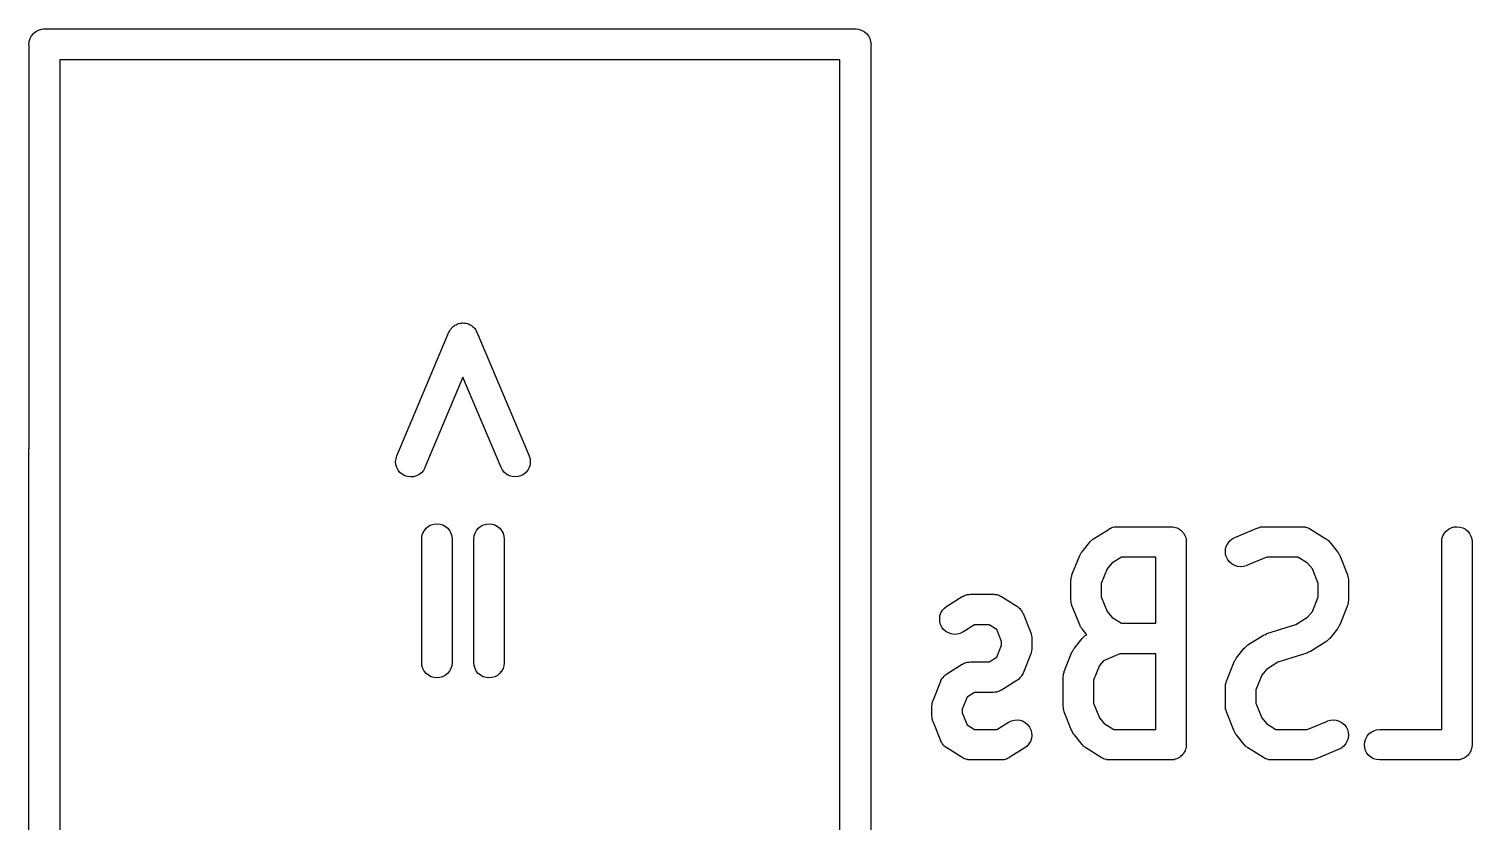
# Model space of a CAD drawing. Extents: x 69 to 230, y -100 to -50.
# Drawn here: x 204.42 to 211.54, y -74.83 to -70.92 of the extents above; entities that cross this region are included whole.
import ezdxf

# ---------------------------------------------------------------- set-up
doc = ezdxf.new("R2010")
doc.units = 0
doc.layers.add('BLACK', color=7, linetype='CONTINUOUS')

msp = doc.modelspace()

# ---------------------------------------------------------------- linework, layer by layer
at = {"layer": 'BLACK', "linetype": 'CONTINUOUS'}
for p, q in [((204.425, -70.985), (204.429, -70.9706)), ((204.429, -70.9706), (204.436, -70.9573)), ((204.436, -70.9573), (204.446, -70.9456)), ((204.446, -70.9456), (204.457, -70.9361)), ((204.457, -70.9361), (204.471, -70.929)), ((204.471, -70.929), (204.485, -70.9246)), ((204.485, -70.9246), (204.496, -70.9235)), ((204.496, -70.9235), (204.5, -70.9231)), ((204.5, -70.9231), (204.504, -70.9235)), ((204.504, -70.9235), (208.496, -70.9235)), ((208.496, -70.9235), (208.5, -70.9231)), ((208.5, -70.9231), (208.504, -70.9235)), ((208.504, -70.9235), (208.515, -70.9246)), ((208.515, -70.9246), (208.529, -70.929)), ((208.529, -70.929), (208.543, -70.9361)), ((208.543, -70.9361), (208.554, -70.9456)), ((208.554, -70.9456), (208.564, -70.9573)), ((208.564, -70.9573), (208.571, -70.9706)), ((208.571, -70.9706), (208.575, -70.985)), ((204.423, -71), (204.425, -70.985)), ((204.424, -71.0038), (204.423, -71)), ((204.423, -79.9962), (204.424, -71.0038)), ((208.575, -70.985), (208.577, -71)), ((208.577, -71), (208.576, -71.0038)), ((208.576, -71.0038), (208.576, -77.5038)), ((208.423, -71.0765), (204.576, -71.0765)), ((204.576, -71.0765), (204.576, -79.9235)), ((208.424, -77.5038), (208.423, -71.0765)), ((206.503, -72.4047), (206.507, -72.3996)), ((206.507, -72.3996), (206.511, -72.3945)), ((206.511, -72.3945), (206.512, -72.3941)), ((206.512, -72.3936), (206.517, -72.3895)), ((206.512, -72.3941), (206.512, -72.3936)), ((206.517, -72.3895), (206.523, -72.3852)), ((206.523, -72.3849), (206.524, -72.3845)), ((206.523, -72.3852), (206.523, -72.3849)), ((206.524, -72.3845), (206.53, -72.3815)), ((206.53, -72.3815), (206.536, -72.3783)), ((206.536, -72.3781), (206.537, -72.3779)), ((206.536, -72.3783), (206.536, -72.3781)), ((206.537, -72.3779), (206.543, -72.376)), ((206.543, -72.376), (206.55, -72.3741)), ((206.55, -72.374), (206.551, -72.3738)), ((206.55, -72.3741), (206.55, -72.374)), ((206.551, -72.3738), (206.558, -72.3733)), ((206.558, -72.3733), (206.564, -72.3726)), ((206.564, -72.3726), (206.565, -72.3727)), ((206.565, -72.3727), (206.565, -72.3726)), ((206.565, -72.3726), (206.572, -72.3734)), ((206.572, -72.3734), (206.579, -72.374)), ((206.579, -72.374), (206.579, -72.3742)), ((206.579, -72.3742), (206.58, -72.3743)), ((206.58, -72.3743), (206.586, -72.3763)), ((206.586, -72.3763), (206.593, -72.3782)), ((206.593, -72.3782), (206.593, -72.3785)), ((206.593, -72.3785), (206.594, -72.3787)), ((206.594, -72.3787), (206.6, -72.382)), ((206.6, -72.382), (206.606, -72.3851)), ((206.606, -72.3851), (206.606, -72.3855)), ((206.606, -72.3855), (206.607, -72.3858)), ((206.607, -72.3858), (206.612, -72.3901)), ((206.612, -72.3901), (206.617, -72.3943)), ((206.617, -72.3943), (206.617, -72.3948)), ((206.617, -72.3948), (206.618, -72.3952)), ((206.618, -72.3952), (206.622, -72.4004)), ((206.238, -73.028), (206.495, -72.4185)), ((206.495, -72.4185), (206.496, -72.4175)), ((206.496, -72.4175), (206.499, -72.4116)), ((206.499, -72.4116), (206.502, -72.4058)), ((206.502, -72.4053), (206.503, -72.4047)), ((206.502, -72.4058), (206.502, -72.4053)), ((206.622, -72.4004), (206.626, -72.4056)), ((206.626, -72.4056), (206.627, -72.4061)), ((206.627, -72.4061), (206.627, -72.4066)), ((206.627, -72.4066), (206.63, -72.4126)), ((206.63, -72.4126), (206.633, -72.4185)), ((206.633, -72.4185), (206.891, -73.028)), ((206.564, -72.6406), (206.376, -73.0863)), ((206.752, -73.0863), (206.564, -72.6406)), ((206.234, -73.042), (206.238, -73.028)), ((206.891, -73.028), (206.891, -73.029)), ((206.891, -73.029), (206.895, -73.043)), ((206.232, -73.0565), (206.234, -73.042)), ((206.233, -73.0711), (206.232, -73.0565)), ((206.238, -73.0851), (206.233, -73.0711)), ((206.244, -73.0981), (206.238, -73.0851)), ((206.253, -73.1095), (206.244, -73.0981)), ((206.265, -73.119), (206.253, -73.1095)), ((206.359, -73.1112), (206.348, -73.1202)), ((206.369, -73.1), (206.359, -73.1112)), ((206.376, -73.0873), (206.369, -73.1)), ((206.376, -73.0863), (206.376, -73.0873)), ((206.759, -73.0992), (206.752, -73.0863)), ((206.769, -73.1104), (206.759, -73.0992)), ((206.78, -73.1197), (206.769, -73.1104)), ((206.874, -73.1103), (206.863, -73.1196)), ((206.884, -73.099), (206.874, -73.1103)), ((206.891, -73.0861), (206.884, -73.099)), ((206.895, -73.0721), (206.891, -73.0861)), ((206.895, -73.043), (206.896, -73.0576)), ((206.896, -73.0576), (206.895, -73.0721)), ((206.278, -73.126), (206.265, -73.119)), ((206.291, -73.1305), (206.278, -73.126)), ((206.306, -73.1321), (206.291, -73.1305)), ((206.321, -73.1309), (206.306, -73.1321)), ((206.335, -73.1269), (206.321, -73.1309)), ((206.348, -73.1202), (206.335, -73.1269)), ((206.793, -73.1265), (206.78, -73.1197)), ((206.807, -73.1307), (206.793, -73.1265)), ((206.822, -73.1321), (206.807, -73.1307)), ((206.836, -73.1307), (206.822, -73.1321)), ((206.85, -73.1264), (206.836, -73.1307)), ((206.863, -73.1196), (206.85, -73.1264)), ((206.367, -73.4085), (206.374, -73.3957)), ((206.374, -73.3957), (206.383, -73.3845)), ((206.383, -73.3845), (206.395, -73.3753)), ((206.395, -73.3753), (206.408, -73.3686)), ((206.408, -73.3686), (206.422, -73.3644)), ((206.422, -73.3644), (206.436, -73.3631)), ((206.436, -73.3631), (206.451, -73.3646)), ((206.451, -73.3646), (206.465, -73.369)), ((206.465, -73.369), (206.478, -73.3759)), ((206.478, -73.3759), (206.489, -73.3852)), ((206.489, -73.3852), (206.498, -73.3966)), ((206.498, -73.3966), (206.505, -73.4095)), ((206.624, -73.4085), (206.631, -73.3957)), ((206.631, -73.3957), (206.64, -73.3845)), ((206.64, -73.3845), (206.652, -73.3753)), ((206.652, -73.3753), (206.665, -73.3686)), ((206.665, -73.3686), (206.679, -73.3644)), ((206.679, -73.3644), (206.693, -73.3631)), ((206.693, -73.3631), (206.708, -73.3646)), ((206.708, -73.3646), (206.722, -73.369)), ((206.722, -73.369), (206.735, -73.3759)), ((206.735, -73.3759), (206.746, -73.3852)), ((206.746, -73.3852), (206.755, -73.3966)), ((206.755, -73.3966), (206.762, -73.4095)), ((209.675, -73.4364), (209.751, -73.3888)), ((209.751, -73.3888), (209.752, -73.3882)), ((209.752, -73.3882), (209.757, -73.3857)), ((209.757, -73.3857), (209.762, -73.383)), ((209.762, -73.383), (209.763, -73.3826)), ((209.763, -73.3826), (209.765, -73.3819)), ((209.765, -73.3819), (209.77, -73.3805)), ((209.77, -73.3805), (209.776, -73.3788)), ((209.776, -73.3788), (209.777, -73.3787)), ((209.777, -73.3787), (209.779, -73.3783)), ((209.779, -73.3783), (209.785, -73.3779)), ((209.785, -73.3779), (209.79, -73.3774)), ((209.79, -73.3774), (210.057, -73.3774)), ((210.057, -73.3774), (210.058, -73.3774)), ((210.058, -73.3774), (210.058, -73.3774)), ((210.058, -73.3774), (210.058, -73.3774)), ((210.058, -73.3774), (210.058, -73.3774)), ((210.058, -73.3774), (210.065, -73.3782)), ((210.065, -73.3782), (210.072, -73.3789)), ((210.072, -73.3789), (210.072, -73.379)), ((210.072, -73.379), (210.073, -73.379)), ((210.073, -73.379), (210.079, -73.3811)), ((210.079, -73.3811), (210.086, -73.3832)), ((210.086, -73.3832), (210.086, -73.3834)), ((210.086, -73.3834), (210.087, -73.3834)), ((210.087, -73.3834), (210.093, -73.3869)), ((210.093, -73.3869), (210.099, -73.3902)), ((210.099, -73.3902), (210.099, -73.3904)), ((210.099, -73.3904), (210.1, -73.3905)), ((210.1, -73.3905), (210.105, -73.395)), ((210.105, -73.395), (210.11, -73.3995)), ((210.371, -73.4308), (210.485, -73.3832)), ((210.485, -73.3832), (210.486, -73.383)), ((210.486, -73.3828), (210.493, -73.3808)), ((210.486, -73.383), (210.486, -73.3828)), ((210.486, -73.383), (210.486, -73.383)), ((210.486, -73.383), (210.486, -73.383)), ((210.493, -73.3808), (210.5, -73.3788)), ((210.5, -73.3787), (210.507, -73.3781)), ((210.5, -73.3788), (210.5, -73.3787)), ((210.5, -73.3788), (210.5, -73.3788)), ((210.507, -73.3781), (210.514, -73.3774)), ((210.514, -73.3774), (210.705, -73.3774)), ((210.705, -73.3774), (210.706, -73.3774)), ((210.706, -73.3774), (210.712, -73.378)), ((210.712, -73.378), (210.717, -73.3784)), ((210.717, -73.3784), (210.719, -73.3788)), ((210.719, -73.3788), (210.72, -73.379)), ((210.72, -73.379), (210.726, -73.3808)), ((210.726, -73.3808), (210.731, -73.3823)), ((210.731, -73.3823), (210.733, -73.383)), ((210.733, -73.383), (210.734, -73.3834)), ((210.734, -73.3834), (210.739, -73.3862)), ((210.739, -73.3862), (210.745, -73.3888)), ((210.745, -73.3888), (210.821, -73.4364)), ((211.414, -73.3988), (211.426, -73.3896)), ((211.426, -73.3896), (211.439, -73.3828)), ((211.439, -73.3828), (211.453, -73.3787)), ((211.453, -73.3787), (211.467, -73.3774)), ((211.467, -73.3774), (211.482, -73.3789)), ((211.482, -73.3789), (211.496, -73.3832)), ((211.496, -73.3832), (211.509, -73.3902)), ((211.509, -73.3902), (211.52, -73.3995)), ((206.361, -73.437), (206.362, -73.4225)), ((206.361, -73.4381), (206.361, -73.437)), ((206.361, -74.0476), (206.361, -73.4381)), ((206.362, -73.4225), (206.367, -73.4085)), ((206.505, -73.4095), (206.509, -73.4235)), ((206.509, -73.4235), (206.511, -73.4381)), ((206.511, -73.4381), (206.511, -74.0476)), ((206.618, -73.437), (206.619, -73.4225)), ((206.618, -73.4381), (206.618, -73.437)), ((206.618, -74.0476), (206.618, -73.4381)), ((206.619, -73.4225), (206.624, -73.4085)), ((206.762, -73.4095), (206.766, -73.4235)), ((206.766, -73.4235), (206.768, -73.4381)), ((206.768, -73.4381), (206.768, -74.0476)), ((209.618, -73.5008), (209.656, -73.4531)), ((209.656, -73.4523), (209.66, -73.4489)), ((209.656, -73.4531), (209.656, -73.4523)), ((209.66, -73.4489), (209.663, -73.4453)), ((209.663, -73.4453), (209.665, -73.4438)), ((209.665, -73.4438), (209.667, -73.442)), ((209.667, -73.442), (209.671, -73.4393)), ((209.671, -73.4393), (209.675, -73.4364)), ((210.11, -73.3995), (210.111, -73.3997)), ((210.111, -73.3997), (210.111, -73.3999)), ((210.111, -73.3999), (210.115, -73.4054)), ((210.115, -73.4054), (210.12, -73.4109)), ((210.12, -73.4109), (210.12, -73.4111)), ((210.12, -73.4111), (210.12, -73.4113)), ((210.12, -73.4113), (210.123, -73.4176)), ((210.123, -73.4176), (210.126, -73.4238)), ((210.126, -73.4238), (210.127, -73.4241)), ((210.127, -73.4241), (210.127, -73.4243)), ((210.127, -73.4243), (210.129, -73.4311)), ((210.129, -73.4311), (210.131, -73.4378)), ((210.131, -73.4378), (210.131, -73.4381)), ((210.131, -73.4381), (210.131, -73.4383)), ((210.131, -73.4383), (210.131, -73.4453)), ((210.131, -73.4453), (210.132, -73.4524)), ((210.132, -73.4524), (210.132, -74.4524)), ((210.331, -73.4712), (210.338, -73.4583)), ((210.338, -73.4583), (210.347, -73.447)), ((210.347, -73.447), (210.358, -73.4377)), ((210.358, -73.4377), (210.371, -73.4308)), ((210.821, -73.4364), (210.822, -73.437)), ((210.822, -73.437), (210.825, -73.4399)), ((210.825, -73.4399), (210.829, -73.4427)), ((210.829, -73.4427), (210.831, -73.4445)), ((210.831, -73.4445), (210.833, -73.4461)), ((210.833, -73.4461), (210.836, -73.4497)), ((210.836, -73.4497), (210.84, -73.4531)), ((210.84, -73.4531), (210.878, -73.5008)), ((211.392, -73.4513), (211.393, -73.4368)), ((211.392, -73.4524), (211.392, -73.4513)), ((211.392, -74.3774), (211.392, -73.4524)), ((211.393, -73.4368), (211.398, -73.4228)), ((211.398, -73.4228), (211.405, -73.41)), ((211.405, -73.41), (211.414, -73.3988)), ((211.52, -73.3995), (211.529, -73.4109)), ((211.529, -73.4109), (211.536, -73.4238)), ((211.536, -73.4238), (211.54, -73.4378)), ((211.54, -73.4378), (211.542, -73.4524)), ((211.542, -73.4524), (211.542, -74.4524)), ((209.568, -73.615), (209.607, -73.5198)), ((209.607, -73.5188), (209.608, -73.516)), ((209.607, -73.5198), (209.607, -73.5188)), ((209.608, -73.516), (209.61, -73.513)), ((209.61, -73.513), (209.612, -73.5096)), ((209.612, -73.5096), (209.614, -73.5059)), ((209.614, -73.5059), (209.616, -73.5034)), ((209.616, -73.5034), (209.618, -73.5008)), ((209.812, -73.5274), (209.765, -73.5568)), ((209.982, -73.5274), (209.812, -73.5274)), ((209.982, -73.8536), (209.982, -73.5274)), ((210.325, -73.4998), (210.326, -73.4852)), ((210.326, -73.5143), (210.325, -73.4998)), ((210.326, -73.4852), (210.331, -73.4712)), ((210.331, -73.5284), (210.326, -73.5143)), ((210.337, -73.5413), (210.331, -73.5284)), ((210.529, -73.5274), (210.429, -73.5692)), ((210.683, -73.5274), (210.529, -73.5274)), ((210.73, -73.5568), (210.683, -73.5274)), ((210.878, -73.5008), (210.878, -73.5016)), ((210.878, -73.5016), (210.88, -73.5043)), ((210.88, -73.5043), (210.882, -73.5068)), ((210.882, -73.5068), (210.884, -73.5105)), ((210.884, -73.5105), (210.886, -73.514)), ((210.886, -73.514), (210.887, -73.5169)), ((210.887, -73.5169), (210.889, -73.5198)), ((210.889, -73.5198), (210.927, -73.615)), ((209.742, -73.5858), (209.713, -73.6573)), ((209.765, -73.5568), (209.742, -73.5858)), ((210.347, -73.5527), (210.337, -73.5413)), ((210.358, -73.562), (210.347, -73.5527)), ((210.371, -73.569), (210.358, -73.562)), ((210.385, -73.5734), (210.371, -73.569)), ((210.399, -73.575), (210.385, -73.5734)), ((210.414, -73.5737), (210.399, -73.575)), ((210.428, -73.5696), (210.414, -73.5737)), ((210.429, -73.5692), (210.428, -73.5696)), ((210.754, -73.5858), (210.73, -73.5568)), ((210.782, -73.6573), (210.754, -73.5858)), ((209.563, -73.6418), (209.564, -73.6354)), ((209.563, -73.6429), (209.563, -73.6418)), ((209.563, -73.7381), (209.563, -73.6429)), ((209.564, -73.6291), (209.565, -73.6282)), ((209.564, -73.6354), (209.564, -73.6291)), ((209.565, -73.6273), (209.567, -73.6212)), ((209.565, -73.6282), (209.565, -73.6273)), ((209.567, -73.6212), (209.568, -73.615)), ((209.713, -73.6573), (209.713, -73.7237)), ((210.782, -73.7237), (210.782, -73.6573)), ((210.927, -73.615), (210.927, -73.616)), ((210.927, -73.616), (210.929, -73.6221)), ((210.929, -73.6221), (210.931, -73.6283)), ((210.931, -73.6283), (210.931, -73.6292)), ((210.931, -73.6292), (210.931, -73.6301)), ((210.931, -73.6301), (210.932, -73.6365)), ((210.932, -73.6365), (210.932, -73.6429)), ((210.932, -73.6429), (210.932, -73.7381)), ((208.951, -73.7697), (209.027, -73.7221)), ((209.027, -73.7221), (209.028, -73.7216)), ((209.028, -73.7216), (209.033, -73.7191)), ((209.033, -73.7191), (209.038, -73.7164)), ((209.038, -73.7164), (209.04, -73.7159)), ((209.04, -73.7159), (209.041, -73.7152)), ((209.041, -73.7152), (209.047, -73.7138)), ((209.047, -73.7138), (209.052, -73.7121)), ((209.052, -73.7121), (209.054, -73.712)), ((209.054, -73.712), (209.055, -73.7116)), ((209.055, -73.7116), (209.061, -73.7113)), ((209.061, -73.7113), (209.067, -73.7107)), ((209.067, -73.7107), (209.181, -73.7107)), ((209.181, -73.7107), (209.182, -73.7107)), ((209.182, -73.7107), (209.188, -73.7114)), ((209.188, -73.7114), (209.193, -73.7118)), ((209.193, -73.7118), (209.195, -73.7122)), ((209.195, -73.7122), (209.197, -73.7124)), ((209.197, -73.7124), (209.202, -73.7141)), ((209.202, -73.7141), (209.208, -73.7156)), ((209.208, -73.7156), (209.209, -73.7163)), ((209.209, -73.7163), (209.21, -73.7168)), ((209.21, -73.7168), (209.216, -73.7196)), ((209.216, -73.7196), (209.221, -73.7221)), ((209.221, -73.7221), (209.297, -73.7697)), ((209.564, -73.7445), (209.563, -73.7381)), ((209.564, -73.7509), (209.564, -73.7445)), ((209.564, -73.7517), (209.564, -73.7509)), ((209.565, -73.7527), (209.564, -73.7517)), ((209.566, -73.7588), (209.565, -73.7527)), ((209.713, -73.7237), (209.742, -73.7952)), ((210.754, -73.7952), (210.782, -73.7237)), ((210.932, -73.7391), (210.931, -73.7455)), ((210.931, -73.7455), (210.931, -73.7519)), ((210.931, -73.7519), (210.931, -73.7528)), ((210.931, -73.7528), (210.931, -73.7537)), ((210.932, -73.7381), (210.932, -73.7391)), ((208.916, -73.8307), (208.917, -73.8162)), ((208.917, -73.8162), (208.922, -73.8024)), ((208.922, -73.8024), (208.929, -73.7897)), ((208.929, -73.7897), (208.939, -73.7787)), ((208.939, -73.7787), (208.951, -73.7697)), ((209.297, -73.7697), (209.298, -73.7703)), ((209.298, -73.7703), (209.299, -73.771)), ((209.299, -73.771), (209.3, -73.7716)), ((209.3, -73.7716), (209.304, -73.7756)), ((209.304, -73.7756), (209.309, -73.7794)), ((209.309, -73.7794), (209.31, -73.7803)), ((209.31, -73.7803), (209.311, -73.781)), ((209.311, -73.781), (209.315, -73.7859)), ((209.315, -73.7859), (209.319, -73.7905)), ((209.319, -73.7905), (209.319, -73.7916)), ((209.319, -73.7916), (209.32, -73.7925)), ((209.32, -73.7925), (209.323, -73.7979)), ((209.323, -73.7979), (209.326, -73.8033)), ((209.326, -73.8033), (209.326, -73.8044)), ((209.326, -73.8044), (209.327, -73.8055)), ((209.327, -73.8055), (209.365, -73.9007)), ((209.568, -73.765), (209.566, -73.7588)), ((209.568, -73.7659), (209.568, -73.765)), ((209.607, -73.8612), (209.568, -73.7659)), ((209.742, -73.7952), (209.765, -73.8241)), ((210.73, -73.8241), (210.754, -73.7952)), ((210.927, -73.766), (210.889, -73.8612)), ((210.929, -73.7598), (210.927, -73.766)), ((210.931, -73.7537), (210.929, -73.7598)), ((208.916, -73.8453), (208.916, -73.8307)), ((208.92, -73.8595), (208.916, -73.8453)), ((208.927, -73.8726), (208.92, -73.8595)), ((208.935, -73.8843), (208.927, -73.8726)), ((208.946, -73.894), (208.935, -73.8843)), ((208.959, -73.9014), (208.946, -73.894)), ((209.088, -73.8607), (209.03, -73.8969)), ((209.159, -73.8607), (209.088, -73.8607)), ((209.197, -73.8839), (209.159, -73.8607)), ((209.22, -73.943), (209.197, -73.8839)), ((209.608, -73.864), (209.607, -73.8612)), ((209.609, -73.867), (209.608, -73.864)), ((209.611, -73.8705), (209.609, -73.867)), ((209.613, -73.8742), (209.611, -73.8705)), ((209.615, -73.8767), (209.613, -73.8742)), ((209.617, -73.8794), (209.615, -73.8767)), ((209.618, -73.8802), (209.617, -73.8794)), ((209.641, -73.9098), (209.618, -73.8802)), ((209.765, -73.8241), (209.812, -73.8536)), ((209.812, -73.8536), (209.982, -73.8536)), ((210.53, -73.9046), (210.673, -73.8599)), ((210.673, -73.8599), (210.73, -73.8241)), ((210.878, -73.8802), (210.84, -73.9278)), ((210.879, -73.8775), (210.878, -73.8802)), ((210.881, -73.8751), (210.879, -73.8775)), ((210.883, -73.8714), (210.881, -73.8751)), ((210.886, -73.8679), (210.883, -73.8714)), ((210.887, -73.865), (210.886, -73.8679)), ((210.888, -73.8622), (210.887, -73.865)), ((210.889, -73.8612), (210.888, -73.8622)), ((208.973, -73.9062), (208.959, -73.9014)), ((208.987, -73.9083), (208.973, -73.9062)), ((209.002, -73.9074), (208.987, -73.9083)), ((209.016, -73.9038), (209.002, -73.9074)), ((209.029, -73.8975), (209.016, -73.9038)), ((209.03, -73.8969), (209.029, -73.8975)), ((209.197, -74.0208), (209.22, -73.9617)), ((209.22, -73.9617), (209.22, -73.943)), ((209.365, -73.9007), (209.365, -73.9017)), ((209.365, -73.9017), (209.367, -73.9079)), ((209.367, -73.9079), (209.369, -73.914)), ((209.369, -73.914), (209.369, -73.9149)), ((209.369, -73.9149), (209.369, -73.9158)), ((209.369, -73.9158), (209.37, -73.9222)), ((209.37, -73.9222), (209.37, -73.9286)), ((209.37, -73.9286), (209.37, -73.9762)), ((209.58, -73.977), (209.618, -73.9293)), ((209.618, -73.9285), (209.621, -73.926)), ((209.618, -73.9293), (209.618, -73.9285)), ((209.621, -73.926), (209.623, -73.9232)), ((209.623, -73.9232), (209.626, -73.9208)), ((209.626, -73.9208), (209.629, -73.9182)), ((209.629, -73.9182), (209.632, -73.9162)), ((209.632, -73.9162), (209.634, -73.9139)), ((209.634, -73.9139), (209.638, -73.9121)), ((209.638, -73.9121), (209.641, -73.9101)), ((209.641, -73.9101), (209.641, -73.9098)), ((210.427, -73.9676), (210.429, -73.9658)), ((210.429, -73.9658), (210.433, -73.9631)), ((210.433, -73.9631), (210.436, -73.9602)), ((210.436, -73.9602), (210.513, -73.9126)), ((210.513, -73.9126), (210.514, -73.912)), ((210.514, -73.912), (210.515, -73.9113)), ((210.515, -73.9113), (210.517, -73.9103)), ((210.517, -73.9103), (210.522, -73.9081)), ((210.522, -73.9081), (210.527, -73.9057)), ((210.527, -73.9057), (210.528, -73.9053)), ((210.528, -73.9053), (210.53, -73.9046)), ((210.821, -73.9446), (210.745, -73.9922)), ((210.825, -73.9416), (210.821, -73.9446)), ((210.828, -73.939), (210.825, -73.9416)), ((210.83, -73.9372), (210.828, -73.939)), ((210.832, -73.9356), (210.83, -73.9372)), ((210.835, -73.932), (210.832, -73.9356)), ((210.839, -73.9286), (210.835, -73.932)), ((210.84, -73.9278), (210.839, -73.9286)), ((209.159, -74.044), (209.197, -74.0208)), ((209.365, -74.004), (209.327, -74.0993)), ((209.367, -73.9979), (209.365, -74.004)), ((209.369, -73.9918), (209.367, -73.9979)), ((209.37, -73.9836), (209.369, -73.99)), ((209.369, -73.99), (209.369, -73.9909)), ((209.369, -73.9909), (209.369, -73.9918)), ((209.37, -73.9762), (209.37, -73.9772)), ((209.37, -73.9772), (209.37, -73.9836)), ((209.53, -74.0912), (209.568, -73.996)), ((209.568, -73.996), (209.569, -73.995)), ((209.569, -73.995), (209.57, -73.9922)), ((209.57, -73.9922), (209.572, -73.9892)), ((209.572, -73.9892), (209.574, -73.9857)), ((209.574, -73.9857), (209.576, -73.9821)), ((209.576, -73.9821), (209.578, -73.9796)), ((209.578, -73.9796), (209.58, -73.977)), ((209.805, -74.0036), (209.723, -74.038)), ((209.982, -74.0036), (209.805, -74.0036)), ((209.982, -74.3774), (209.982, -74.0036)), ((210.37, -74.0398), (210.372, -74.0368)), ((210.372, -74.0368), (210.374, -74.0334)), ((210.374, -74.0334), (210.376, -74.0297)), ((210.376, -74.0297), (210.378, -74.0272)), ((210.378, -74.0272), (210.38, -74.0246)), ((210.38, -74.0246), (210.418, -73.977)), ((210.418, -73.9761), (210.422, -73.9728)), ((210.418, -73.977), (210.418, -73.9761)), ((210.422, -73.9728), (210.425, -73.9691)), ((210.425, -73.9691), (210.427, -73.9676)), ((210.727, -74.0002), (210.584, -74.0449)), ((210.729, -73.9995), (210.727, -74.0002)), ((210.73, -73.999), (210.729, -73.9995)), ((210.735, -73.9966), (210.73, -73.999)), ((210.741, -73.9944), (210.735, -73.9966)), ((210.742, -73.9935), (210.741, -73.9944)), ((210.744, -73.9927), (210.742, -73.9935)), ((210.745, -73.9922), (210.744, -73.9927)), ((206.362, -74.0622), (206.361, -74.0476)), ((206.366, -74.0762), (206.362, -74.0622)), ((206.373, -74.0891), (206.366, -74.0762)), ((206.382, -74.1005), (206.373, -74.0891)), ((206.394, -74.1098), (206.382, -74.1005)), ((206.488, -74.1012), (206.477, -74.1104)), ((206.498, -74.09), (206.488, -74.1012)), ((206.505, -74.0772), (206.498, -74.09)), ((206.509, -74.0632), (206.505, -74.0772)), ((206.511, -74.0487), (206.509, -74.0632)), ((206.511, -74.0476), (206.511, -74.0487)), ((206.619, -74.0622), (206.618, -74.0476)), ((206.624, -74.0762), (206.619, -74.0622)), ((206.63, -74.0891), (206.624, -74.0762)), ((206.64, -74.1005), (206.63, -74.0891)), ((206.651, -74.1098), (206.64, -74.1005)), ((206.745, -74.1012), (206.734, -74.1104)), ((206.755, -74.09), (206.745, -74.1012)), ((206.762, -74.0772), (206.755, -74.09)), ((206.766, -74.0632), (206.762, -74.0772)), ((206.768, -74.0487), (206.766, -74.0632)), ((206.768, -74.0476), (206.768, -74.0487)), ((208.939, -74.112), (208.944, -74.1082)), ((208.944, -74.1082), (208.949, -74.1043)), ((208.949, -74.1043), (208.95, -74.1038)), ((208.95, -74.1038), (208.951, -74.1031)), ((208.951, -74.1031), (209.027, -74.0554)), ((209.027, -74.0554), (209.028, -74.0549)), ((209.028, -74.0549), (209.033, -74.0524)), ((209.033, -74.0524), (209.038, -74.0497)), ((209.038, -74.0497), (209.04, -74.0493)), ((209.04, -74.0493), (209.041, -74.0486)), ((209.041, -74.0486), (209.047, -74.0471)), ((209.047, -74.0471), (209.052, -74.0455)), ((209.052, -74.0455), (209.054, -74.0453)), ((209.054, -74.0453), (209.055, -74.0449)), ((209.055, -74.0449), (209.061, -74.0446)), ((209.061, -74.0446), (209.067, -74.044)), ((209.067, -74.044), (209.159, -74.044)), ((209.322, -74.1077), (209.319, -74.1132)), ((209.325, -74.1024), (209.322, -74.1077)), ((209.326, -74.1013), (209.325, -74.1024)), ((209.327, -74.0993), (209.326, -74.1003)), ((209.326, -74.1003), (209.326, -74.1013)), ((209.526, -74.1052), (209.527, -74.1044)), ((209.526, -74.1116), (209.526, -74.1052)), ((209.527, -74.1035), (209.529, -74.0974)), ((209.527, -74.1044), (209.527, -74.1035)), ((209.529, -74.0974), (209.53, -74.0912)), ((209.704, -74.062), (209.675, -74.1335)), ((209.723, -74.038), (209.704, -74.062)), ((210.33, -74.1388), (210.368, -74.0436)), ((210.368, -74.0436), (210.369, -74.0426)), ((210.369, -74.0426), (210.37, -74.0398)), ((210.527, -74.0806), (210.504, -74.1096)), ((210.584, -74.0449), (210.527, -74.0806)), ((206.407, -74.1168), (206.394, -74.1098)), ((206.421, -74.1211), (206.407, -74.1168)), ((206.435, -74.1226), (206.421, -74.1211)), ((206.45, -74.1213), (206.435, -74.1226)), ((206.464, -74.1172), (206.45, -74.1213)), ((206.477, -74.1104), (206.464, -74.1172)), ((206.664, -74.1168), (206.651, -74.1098)), ((206.678, -74.1211), (206.664, -74.1168)), ((206.692, -74.1226), (206.678, -74.1211)), ((206.707, -74.1213), (206.692, -74.1226)), ((206.721, -74.1172), (206.707, -74.1213)), ((206.734, -74.1104), (206.721, -74.1172)), ((208.883, -74.234), (208.921, -74.1388)), ((208.921, -74.1378), (208.922, -74.1368)), ((208.921, -74.1388), (208.921, -74.1378)), ((208.922, -74.1357), (208.925, -74.1304)), ((208.922, -74.1368), (208.922, -74.1357)), ((208.925, -74.1304), (208.928, -74.1249)), ((208.928, -74.1249), (208.929, -74.124)), ((208.929, -74.123), (208.934, -74.1184)), ((208.929, -74.124), (208.929, -74.123)), ((208.934, -74.1184), (208.937, -74.1136)), ((208.937, -74.1136), (208.938, -74.1129)), ((208.938, -74.1129), (208.939, -74.112)), ((209.297, -74.135), (209.221, -74.1826)), ((209.298, -74.1343), (209.297, -74.135)), ((209.299, -74.1338), (209.298, -74.1343)), ((209.304, -74.1299), (209.299, -74.1338)), ((209.308, -74.1261), (209.304, -74.1299)), ((209.309, -74.1252), (209.308, -74.1261)), ((209.31, -74.1245), (209.309, -74.1252)), ((209.314, -74.1197), (209.31, -74.1245)), ((209.318, -74.1151), (209.314, -74.1197)), ((209.319, -74.1141), (209.318, -74.1151)), ((209.319, -74.1132), (209.319, -74.1141)), ((209.525, -74.118), (209.526, -74.1116)), ((209.525, -74.119), (209.525, -74.118)), ((209.525, -74.2619), (209.525, -74.119)), ((209.675, -74.1335), (209.675, -74.2475)), ((210.325, -74.1656), (210.326, -74.1593)), ((210.325, -74.1667), (210.325, -74.1656)), ((210.325, -74.2619), (210.325, -74.1667)), ((210.326, -74.1529), (210.327, -74.152)), ((210.326, -74.1593), (210.326, -74.1529)), ((210.327, -74.1511), (210.329, -74.145)), ((210.327, -74.152), (210.327, -74.1511)), ((210.329, -74.145), (210.33, -74.1388)), ((210.504, -74.1096), (210.475, -74.1811)), ((208.878, -74.2545), (208.879, -74.2481)), ((208.879, -74.2463), (208.881, -74.2402)), ((208.879, -74.2472), (208.879, -74.2463)), ((208.879, -74.2481), (208.879, -74.2472)), ((208.881, -74.2402), (208.883, -74.234)), ((209.051, -74.2173), (209.027, -74.2763)), ((209.088, -74.194), (209.051, -74.2173)), ((209.181, -74.194), (209.088, -74.194)), ((209.187, -74.1935), (209.181, -74.194)), ((209.192, -74.1932), (209.187, -74.1935)), ((209.194, -74.1928), (209.192, -74.1932)), ((209.196, -74.1926), (209.194, -74.1928)), ((209.201, -74.191), (209.196, -74.1926)), ((209.207, -74.1895), (209.201, -74.191)), ((209.208, -74.1888), (209.207, -74.1895)), ((209.21, -74.1884), (209.208, -74.1888)), ((209.215, -74.1857), (209.21, -74.1884)), ((209.22, -74.1832), (209.215, -74.1857)), ((209.221, -74.1826), (209.22, -74.1832)), ((209.675, -74.2475), (209.704, -74.319)), ((210.475, -74.1811), (210.475, -74.2475)), ((210.475, -74.2475), (210.504, -74.319)), ((208.877, -74.2609), (208.878, -74.2545)), ((208.877, -74.2619), (208.877, -74.2609)), ((208.877, -74.3095), (208.877, -74.2619)), ((208.878, -74.3159), (208.877, -74.3095)), ((208.878, -74.3223), (208.878, -74.3159)), ((208.879, -74.3232), (208.878, -74.3223)), ((209.027, -74.2763), (209.027, -74.2951)), ((209.027, -74.2951), (209.051, -74.3542)), ((209.526, -74.2683), (209.525, -74.2619)), ((209.526, -74.2747), (209.526, -74.2683)), ((209.526, -74.2756), (209.526, -74.2747)), ((209.526, -74.2765), (209.526, -74.2756)), ((209.528, -74.2826), (209.526, -74.2765)), ((209.53, -74.2888), (209.528, -74.2826)), ((209.53, -74.2898), (209.53, -74.2888)), ((209.568, -74.385), (209.53, -74.2898)), ((209.704, -74.319), (209.727, -74.3479)), ((210.326, -74.2683), (210.325, -74.2619)), ((210.326, -74.2747), (210.326, -74.2683)), ((210.326, -74.2756), (210.326, -74.2747)), ((210.326, -74.2765), (210.326, -74.2756)), ((210.328, -74.2826), (210.326, -74.2765)), ((210.33, -74.2888), (210.328, -74.2826)), ((210.33, -74.2898), (210.33, -74.2888)), ((210.368, -74.385), (210.33, -74.2898)), ((210.504, -74.319), (210.527, -74.3479)), ((208.879, -74.3241), (208.879, -74.3232)), ((208.881, -74.3302), (208.879, -74.3241)), ((208.882, -74.3364), (208.881, -74.3302)), ((208.883, -74.3374), (208.882, -74.3364)), ((208.921, -74.4326), (208.883, -74.3374)), ((209.051, -74.3542), (209.088, -74.3774)), ((209.088, -74.3774), (209.198, -74.3774)), ((209.198, -74.3774), (209.255, -74.3412)), ((209.255, -74.3412), (209.256, -74.3406)), ((209.256, -74.3406), (209.27, -74.3343)), ((209.27, -74.3343), (209.284, -74.3306)), ((209.284, -74.3306), (209.298, -74.3298)), ((209.298, -74.3298), (209.313, -74.3319)), ((209.313, -74.3319), (209.327, -74.3367)), ((209.327, -74.3367), (209.339, -74.3441)), ((209.339, -74.3441), (209.35, -74.3538)), ((209.35, -74.3538), (209.359, -74.3655)), ((209.359, -74.3655), (209.366, -74.3786)), ((209.366, -74.3786), (209.369, -74.3928)), ((209.369, -74.3928), (209.37, -74.4074)), ((209.57, -74.3878), (209.568, -74.385)), ((209.571, -74.3908), (209.57, -74.3878)), ((209.573, -74.3943), (209.571, -74.3908)), ((209.727, -74.3479), (209.774, -74.3774)), ((209.774, -74.3774), (209.982, -74.3774)), ((210.37, -74.3878), (210.368, -74.385)), ((210.371, -74.3908), (210.37, -74.3878)), ((210.373, -74.3943), (210.371, -74.3908)), ((210.527, -74.3479), (210.574, -74.3774)), ((210.574, -74.3774), (210.728, -74.3774)), ((210.728, -74.3774), (210.828, -74.3355)), ((210.828, -74.3355), (210.829, -74.3351)), ((210.829, -74.3351), (210.843, -74.331)), ((210.843, -74.331), (210.858, -74.3298)), ((210.858, -74.3298), (210.872, -74.3313)), ((210.872, -74.3313), (210.886, -74.3357)), ((210.886, -74.3357), (210.899, -74.3427)), ((210.899, -74.3427), (210.911, -74.3521)), ((210.911, -74.3521), (210.92, -74.3635)), ((210.92, -74.3635), (210.927, -74.3764)), ((210.927, -74.3764), (210.931, -74.3904)), ((210.931, -74.3904), (210.932, -74.405)), ((211.033, -74.3992), (211.044, -74.3899)), ((211.044, -74.3899), (211.057, -74.383)), ((211.057, -74.383), (211.071, -74.3788)), ((211.071, -74.3788), (211.086, -74.3774)), ((211.086, -74.3774), (211.392, -74.3774)), ((208.921, -74.4337), (208.921, -74.4326)), ((208.922, -74.4348), (208.921, -74.4337)), ((208.925, -74.4402), (208.922, -74.4348)), ((208.928, -74.4456), (208.925, -74.4402)), ((208.928, -74.4465), (208.928, -74.4456)), ((208.929, -74.4476), (208.928, -74.4465)), ((208.933, -74.4522), (208.929, -74.4476)), ((208.937, -74.457), (208.933, -74.4522)), ((208.938, -74.4578), (208.937, -74.457)), ((208.938, -74.4587), (208.938, -74.4578)), ((208.943, -74.4625), (208.938, -74.4587)), ((208.948, -74.4665), (208.943, -74.4625)), ((209.347, -74.4594), (209.335, -74.4684)), ((209.356, -74.4484), (209.347, -74.4594)), ((209.364, -74.4357), (209.356, -74.4484)), ((209.368, -74.4219), (209.364, -74.4357)), ((209.37, -74.4074), (209.368, -74.4219)), ((209.575, -74.398), (209.573, -74.3943)), ((209.577, -74.4005), (209.575, -74.398)), ((209.579, -74.4032), (209.577, -74.4005)), ((209.58, -74.404), (209.579, -74.4032)), ((209.618, -74.4516), (209.58, -74.404)), ((209.621, -74.4551), (209.618, -74.4516)), ((209.624, -74.4587), (209.621, -74.4551)), ((209.626, -74.4603), (209.624, -74.4587)), ((209.628, -74.4621), (209.626, -74.4603)), ((209.632, -74.4648), (209.628, -74.4621)), ((210.132, -74.4534), (210.131, -74.4605)), ((210.131, -74.4605), (210.131, -74.4675)), ((210.132, -74.4524), (210.132, -74.4529)), ((210.132, -74.4529), (210.132, -74.4529)), ((210.132, -74.4529), (210.132, -74.4529)), ((210.132, -74.4529), (210.132, -74.4534)), ((210.375, -74.398), (210.373, -74.3943)), ((210.377, -74.4005), (210.375, -74.398)), ((210.379, -74.4032), (210.377, -74.4005)), ((210.38, -74.404), (210.379, -74.4032)), ((210.418, -74.4516), (210.38, -74.404)), ((210.421, -74.4551), (210.418, -74.4516)), ((210.424, -74.4587), (210.421, -74.4551)), ((210.426, -74.4603), (210.424, -74.4587)), ((210.428, -74.4621), (210.426, -74.4603)), ((210.432, -74.4648), (210.428, -74.4621)), ((210.91, -74.4578), (210.899, -74.4671)), ((210.919, -74.4465), (210.91, -74.4578)), ((210.926, -74.4336), (210.919, -74.4465)), ((210.931, -74.4196), (210.926, -74.4336)), ((210.932, -74.405), (210.931, -74.4196)), ((211.011, -74.4519), (211.012, -74.4373)), ((211.012, -74.4664), (211.011, -74.4519)), ((211.012, -74.4373), (211.017, -74.4233)), ((211.017, -74.4233), (211.024, -74.4104)), ((211.024, -74.4104), (211.033, -74.3992)), ((211.541, -74.4605), (211.54, -74.4675)), ((211.542, -74.4534), (211.541, -74.4605)), ((211.542, -74.4524), (211.542, -74.4529)), ((211.542, -74.4529), (211.542, -74.4529)), ((211.542, -74.4529), (211.542, -74.4529)), ((211.542, -74.4529), (211.542, -74.4534)), ((208.949, -74.4671), (208.948, -74.4665)), ((208.95, -74.4678), (208.949, -74.4671)), ((208.951, -74.4684), (208.95, -74.4678)), ((209.027, -74.516), (208.951, -74.4684)), ((209.032, -74.5185), (209.027, -74.516)), ((209.037, -74.5213), (209.032, -74.5185)), ((209.039, -74.5218), (209.037, -74.5213)), ((209.04, -74.5225), (209.039, -74.5218)), ((209.046, -74.524), (209.04, -74.5225)), ((209.051, -74.5257), (209.046, -74.524)), ((209.053, -74.5259), (209.051, -74.5257)), ((209.054, -74.5263), (209.053, -74.5259)), ((209.06, -74.5267), (209.054, -74.5263)), ((209.066, -74.5274), (209.06, -74.5267)), ((209.067, -74.5274), (209.066, -74.5274)), ((209.219, -74.5274), (209.067, -74.5274)), ((209.225, -74.5268), (209.219, -74.5274)), ((209.231, -74.5265), (209.225, -74.5268)), ((209.232, -74.5261), (209.231, -74.5265)), ((209.234, -74.526), (209.232, -74.5261)), ((209.239, -74.5243), (209.234, -74.526)), ((209.245, -74.5229), (209.239, -74.5243)), ((209.246, -74.5222), (209.245, -74.5229)), ((209.248, -74.5217), (209.246, -74.5222)), ((209.253, -74.519), (209.248, -74.5217)), ((209.258, -74.5165), (209.253, -74.519)), ((209.259, -74.516), (209.258, -74.5165)), ((209.335, -74.4684), (209.259, -74.516)), ((209.636, -74.4678), (209.632, -74.4648)), ((209.636, -74.4684), (209.636, -74.4678)), ((209.713, -74.516), (209.636, -74.4684)), ((209.718, -74.5185), (209.713, -74.516)), ((209.723, -74.5213), (209.718, -74.5185)), ((209.724, -74.5218), (209.723, -74.5213)), ((209.726, -74.5225), (209.724, -74.5218)), ((209.731, -74.524), (209.726, -74.5225)), ((209.737, -74.5257), (209.731, -74.524)), ((209.738, -74.5259), (209.737, -74.5257)), ((209.74, -74.5263), (209.738, -74.5259)), ((209.746, -74.5267), (209.74, -74.5263)), ((209.751, -74.5274), (209.746, -74.5267)), ((209.752, -74.5274), (209.751, -74.5274)), ((210.057, -74.5274), (209.752, -74.5274)), ((210.064, -74.5267), (210.057, -74.5274)), ((210.071, -74.5261), (210.064, -74.5267)), ((210.072, -74.526), (210.071, -74.526)), ((210.071, -74.526), (210.071, -74.5261)), ((210.078, -74.5239), (210.072, -74.526)), ((210.085, -74.5219), (210.078, -74.5239)), ((210.086, -74.5217), (210.085, -74.5218)), ((210.085, -74.5218), (210.085, -74.5219)), ((210.092, -74.5184), (210.086, -74.5217)), ((210.098, -74.5151), (210.092, -74.5184)), ((210.099, -74.5148), (210.098, -74.515)), ((210.098, -74.515), (210.098, -74.5151)), ((210.104, -74.5104), (210.099, -74.5148)), ((210.11, -74.506), (210.104, -74.5104)), ((210.114, -74.5002), (210.11, -74.5056)), ((210.11, -74.5056), (210.11, -74.5058)), ((210.11, -74.5058), (210.11, -74.506)), ((210.119, -74.4948), (210.114, -74.5002)), ((210.123, -74.4881), (210.119, -74.4943)), ((210.119, -74.4943), (210.119, -74.4945)), ((210.119, -74.4945), (210.119, -74.4948)), ((210.126, -74.4819), (210.123, -74.4881)), ((210.128, -74.4747), (210.126, -74.4814)), ((210.126, -74.4814), (210.126, -74.4817)), ((210.126, -74.4817), (210.126, -74.4819)), ((210.131, -74.468), (210.128, -74.4747)), ((210.131, -74.4675), (210.131, -74.4677)), ((210.131, -74.4677), (210.131, -74.468)), ((210.436, -74.4678), (210.432, -74.4648)), ((210.436, -74.4684), (210.436, -74.4678)), ((210.513, -74.516), (210.436, -74.4684)), ((210.518, -74.5185), (210.513, -74.516)), ((210.523, -74.5213), (210.518, -74.5185)), ((210.524, -74.5218), (210.523, -74.5213)), ((210.526, -74.5225), (210.524, -74.5218)), ((210.531, -74.524), (210.526, -74.5225)), ((210.537, -74.5257), (210.531, -74.524)), ((210.538, -74.5259), (210.537, -74.5257)), ((210.54, -74.5263), (210.538, -74.5259)), ((210.546, -74.5267), (210.54, -74.5263)), ((210.551, -74.5274), (210.546, -74.5267)), ((210.552, -74.5274), (210.551, -74.5274)), ((210.743, -74.5274), (210.552, -74.5274)), ((210.75, -74.5267), (210.743, -74.5274)), ((210.757, -74.5261), (210.75, -74.5267)), ((210.764, -74.5239), (210.757, -74.526)), ((210.757, -74.526), (210.757, -74.526)), ((210.757, -74.526), (210.757, -74.5261)), ((210.771, -74.522), (210.764, -74.5239)), ((210.772, -74.5216), (210.771, -74.5217)), ((210.771, -74.5217), (210.771, -74.5217)), ((210.771, -74.5217), (210.771, -74.5217)), ((210.771, -74.5217), (210.771, -74.522)), ((210.886, -74.474), (210.772, -74.5216)), ((210.899, -74.4671), (210.886, -74.474)), ((211.016, -74.4805), (211.012, -74.4664)), ((211.023, -74.4934), (211.016, -74.4805)), ((211.032, -74.5049), (211.023, -74.4934)), ((211.043, -74.5143), (211.032, -74.5049)), ((211.056, -74.5213), (211.043, -74.5143)), ((211.07, -74.5257), (211.056, -74.5213)), ((211.085, -74.5274), (211.07, -74.5257)), ((211.086, -74.5274), (211.085, -74.5274)), ((211.467, -74.5274), (211.086, -74.5274)), ((211.474, -74.5267), (211.467, -74.5274)), ((211.481, -74.5261), (211.474, -74.5267)), ((211.488, -74.5239), (211.481, -74.526)), ((211.481, -74.526), (211.481, -74.526)), ((211.481, -74.526), (211.481, -74.5261)), ((211.495, -74.5219), (211.488, -74.5239)), ((211.501, -74.5184), (211.495, -74.5217)), ((211.495, -74.5217), (211.495, -74.5218)), ((211.495, -74.5218), (211.495, -74.5219)), ((211.508, -74.5151), (211.501, -74.5184)), ((211.514, -74.5104), (211.508, -74.5148)), ((211.508, -74.5148), (211.508, -74.515)), ((211.508, -74.515), (211.508, -74.5151)), ((211.519, -74.506), (211.514, -74.5104)), ((211.52, -74.5056), (211.519, -74.5058)), ((211.519, -74.5058), (211.519, -74.506)), ((211.524, -74.5002), (211.52, -74.5056)), ((211.529, -74.4948), (211.524, -74.5002)), ((211.532, -74.4881), (211.529, -74.4943)), ((211.529, -74.4943), (211.529, -74.4945)), ((211.529, -74.4945), (211.529, -74.4948)), ((211.536, -74.4819), (211.532, -74.4881)), ((211.538, -74.4747), (211.536, -74.4814)), ((211.536, -74.4814), (211.536, -74.4817)), ((211.536, -74.4817), (211.536, -74.4819)), ((211.54, -74.468), (211.538, -74.4747)), ((211.54, -74.4675), (211.54, -74.4677)), ((211.54, -74.4677), (211.54, -74.468))]:
    msp.add_line(p, q, dxfattribs=at)

doc.saveas('drawing.dxf')
